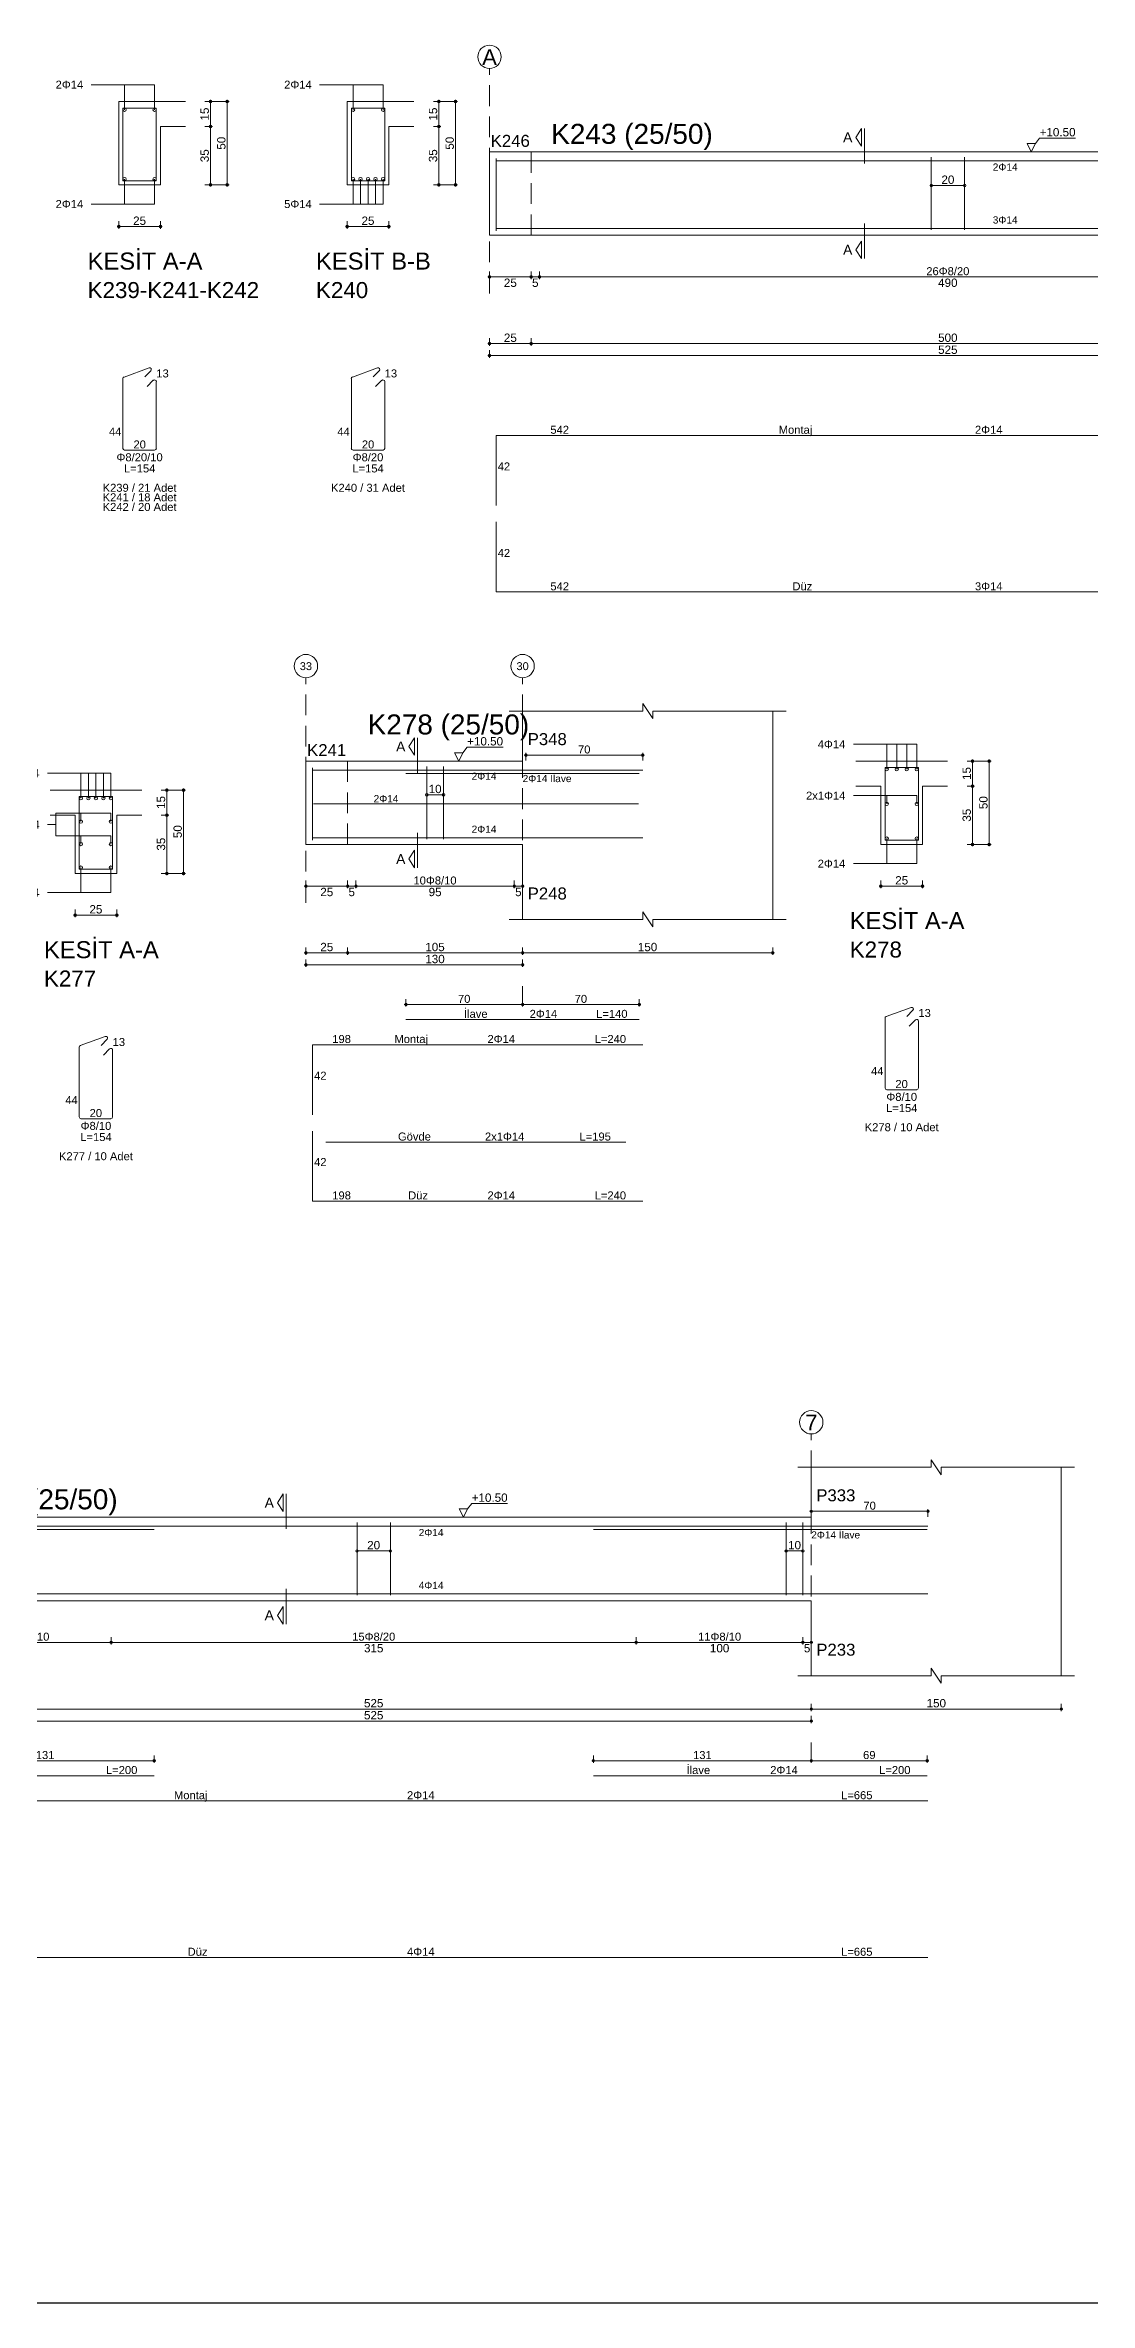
# Model space of a CAD drawing. Header units: millimetres. Extents: x 2232 to 85269, y -3593 to 5869.
# Drawn here: x 48247 to 49187, y -3593 to -1562 of the extents above; entities that cross this region are included whole.
import ezdxf

# ---------------------------------------------------------------- set-up
doc = ezdxf.new("R2010")
doc.units = ezdxf.units.MM
doc.linetypes.add('DASHDOT2', pattern=[12.7, 6.35, -3.175, 0, -3.175])
doc.linetypes.add('DASHED4', pattern=[18.75, 12.5, -6.25])
doc.layers.add('aks', color=251, linetype='DASHDOT2', lineweight=35)
for name, color, linetype in [('Donatı Topl. Uzun. Yazısı', 7, 'Continuous'), ('Donatı Uz. Yazısı', 7, 'Continuous'), ('Donatı Yazısı', 7, 'Continuous'), ('Donatı Çizgisi', 7, 'Continuous'), ('Kiriş', 7, 'Continuous'), ('Standart', 7, 'Continuous'), ('Ölçülendirme', 7, 'Continuous')]:
    doc.layers.add(name, color=color, linetype=linetype)
doc.styles.add('arial_1_18', font='arial.ttf', dxfattribs={"height": 0.2})

# ---------------------------------------------------------------- blocks, each defined once
blk = doc.blocks.new('IDE792Entity7479')
at = {"layer": 'Donatı Çizgisi', "color": 5, "linetype": 'Continuous', "lineweight": 5}
for points in [[(19254.7, 2084.5), (19254.7, 2128.1)], [(19254.7, 2128.1), (19274.7, 2128.1)], [(19274.7, 2084.5), (19274.7, 2128.1)], [(19391.7, 2084.5), (19391.7, 2128.1)], [(19391.7, 2128.1), (19411.7, 2128.1)], [(19411.7, 2084.5), (19411.7, 2128.1)], [(19254.7, 2084.5), (19274.7, 2084.5)], [(19391.7, 2084.5), (19411.7, 2084.5)], [(19254.7, 1923.9), (19254.7, 1965.8)], [(19255.4, 1966.7), (19270.4, 1972.2)], [(19267.8, 1966.9), (19271.4, 1970.5)], [(19269.2, 1961), (19272.9, 1964.8)], [(19274.7, 1923.9), (19274.7, 1964)], [(19391.7, 1923.9), (19391.7, 1965.8)], [(19392.4, 1966.7), (19407.4, 1972.2)], [(19404.8, 1966.9), (19408.4, 1970.5)], [(19406.2, 1961), (19409.9, 1964.8)], [(19411.7, 1923.9), (19411.7, 1964)], [(19255.7, 1922.9), (19273.7, 1922.9)], [(19392.7, 1922.9), (19410.7, 1922.9)]]:
    blk.add_lwpolyline(points, dxfattribs=at)
for centre in [(19255.7, 2127.1), (19273.7, 2127.1), (19392.7, 2127.1), (19410.7, 2127.1), (19255.7, 2085.5), (19273.7, 2085.5), (19392.7, 2085.5), (19397.2, 2085.5), (19401.7, 2085.5), (19406.2, 2085.5), (19410.7, 2085.5)]:
    blk.add_circle(centre, 1, dxfattribs=at)
for centre, start, end in [((19255.7, 1965.8), 110, 180), ((19270.7, 1971.2), 315, 110), ((19273.7, 1964), 0, 135), ((19392.7, 1965.8), 110, 180), ((19407.7, 1971.2), 315, 110), ((19410.7, 1964), 0, 135), ((19255.7, 1923.9), 180, 270), ((19273.7, 1923.9), 270, 0), ((19392.7, 1923.9), 180, 270), ((19410.7, 1923.9), 270, 0)]:
    blk.add_arc(centre, 1.02, start, end, dxfattribs=at)
at = {"layer": 'Kiriş', "color": 1, "linetype": 'Continuous', "lineweight": 5}
for points in [[(19252.2, 2082), (19252.2, 2132)], [(19252.2, 2132), (19292.2, 2132)], [(19389.2, 2132), (19429.2, 2132)], [(19389.2, 2082), (19389.2, 2132)], [(19277.2, 2117), (19292.2, 2117)], [(19277.2, 2082), (19277.2, 2117)], [(19414.2, 2117), (19429.2, 2117)], [(19414.2, 2082), (19414.2, 2117)], [(19252.2, 2082), (19277.2, 2082)], [(19389.2, 2082), (19414.2, 2082)]]:
    blk.add_lwpolyline(points, dxfattribs=at)
at = {"layer": 'Ölçülendirme', "color": 1, "linetype": 'Continuous', "lineweight": 5}
for points in [[(19235.7, 2142.1), (19273.7, 2142.1)], [(19255.7, 2127.1), (19255.7, 2142.1)], [(19273.7, 2127.1), (19273.7, 2142.1)], [(19372.7, 2142.1), (19410.7, 2142.1)], [(19392.7, 2127.1), (19392.7, 2142.1)], [(19410.7, 2127.1), (19410.7, 2142.1)], [(19303.9, 2132), (19318.4, 2132)], [(19307.2, 2081), (19307.2, 2133)], [(19317.2, 2081), (19317.2, 2133)], [(19440.9, 2132), (19455.4, 2132)], [(19444.2, 2081), (19444.2, 2133)], [(19454.2, 2081), (19454.2, 2133)], [(19303.9, 2117), (19308.4, 2117)], [(19440.9, 2117), (19445.4, 2117)], [(19255.7, 2070.5), (19255.7, 2085.5)], [(19273.7, 2070.5), (19273.7, 2085.5)], [(19303.9, 2082), (19318.4, 2082)], [(19392.7, 2070.5), (19392.7, 2085.5)], [(19397.2, 2070.5), (19397.2, 2085.5)], [(19401.7, 2070.5), (19401.7, 2085.5)], [(19406.2, 2070.5), (19406.2, 2085.5)], [(19410.7, 2070.5), (19410.7, 2085.5)], [(19440.9, 2082), (19455.4, 2082)], [(19235.7, 2070.5), (19273.7, 2070.5)], [(19252.2, 2055.7), (19252.2, 2060.2)], [(19277.2, 2055.7), (19277.2, 2060.2)], [(19372.7, 2070.5), (19410.7, 2070.5)], [(19389.2, 2055.7), (19389.2, 2060.2)], [(19414.2, 2055.7), (19414.2, 2060.2)], [(19251.2, 2057), (19278.2, 2057)], [(19388.2, 2057), (19415.2, 2057)]]:
    blk.add_lwpolyline(points, dxfattribs=at)
for centre in [(19307.2, 2132), (19317.2, 2132), (19444.2, 2132), (19454.2, 2132), (19307.2, 2117), (19444.2, 2117), (19307.2, 2082), (19317.2, 2082), (19444.2, 2082), (19454.2, 2082), (19252.2, 2057), (19277.2, 2057), (19389.2, 2057), (19414.2, 2057)]:
    blk.add_circle(centre, 0.75, dxfattribs=at)
at = {"layer": 'Donatı Topl. Uzun. Yazısı', "color": 1, "linetype": 'Continuous', "lineweight": 5, "style": 'arial_1_18'}
for p in [(19255.3, 1909.5), (19392.3, 1909.5)]:
    blk.add_text('L=154', height=4.8, dxfattribs=at).set_placement(p)
at = {"layer": 'Donatı Uz. Yazısı', "color": 1, "linetype": 'Continuous', "lineweight": 5, "style": 'arial_1_18'}
for s, p in [('13', (19274.7, 1966.5)), ('13', (19411.7, 1966.5)), ('44', (19246.3, 1931.6)), ('20', (19261, 1923.9)), ('44', (19383.3, 1931.6)), ('20', (19398, 1923.9))]:
    blk.add_text(s, height=4.8, dxfattribs=at).set_placement(p)
at = {"layer": 'Donatı Yazısı', "color": 5, "linetype": 'Continuous', "lineweight": 5, "style": 'arial_1_18'}
for s, p in [('2Φ14', (19214.3, 2139.7)), ('2Φ14', (19351.4, 2139.7)), ('2Φ14', (19214.3, 2068.1)), ('5Φ14', (19351.4, 2068.1)), ('Φ8/20/10', (19250.8, 1916.2)), ('Φ8/20', (19392.5, 1916.2)), ('K239 / 21 Adet', (19242.5, 1897.9)), ('K241 / 18 Adet', (19242.5, 1892.2)), ('K240 / 31 Adet', (19379.5, 1897.9)), ('K242 / 20 Adet', (19242.5, 1886.4))]:
    blk.add_text(s, height=4.8, dxfattribs=at).set_placement(p)
at = {"layer": 'Kiriş', "color": 1, "linetype": 'Continuous', "lineweight": 5, "style": 'arial_1_18'}
for s, height, p in [('KESİT A-A', 10.2, (19233.5, 2031.2)), ('KESİT B-B', 10.2, (19370.5, 2031.2)), ('K239-K241-K242', 9.6, (19233.5, 2014.1)), ('K240', 9.6, (19370.5, 2014.1))]:
    blk.add_text(s, height=height, dxfattribs=at).set_placement(p)
at = {"layer": 'Ölçülendirme', "color": 1, "linetype": 'Continuous', "lineweight": 5, "style": 'arial_1_18'}
for s, p in [('15', (19306.2, 2120.6)), ('15', (19443.2, 2120.6)), ('35', (19306.2, 2095.6)), ('50', (19316.2, 2103.1)), ('35', (19443.2, 2095.6)), ('50', (19453.2, 2103.1))]:
    blk.add_text(s, height=5, rotation=90, dxfattribs=at).set_placement(p)
for p in [(19260.8, 2058), (19397.8, 2058)]:
    blk.add_text('25', height=5, dxfattribs=at).set_placement(p)
blk = doc.blocks.new('IDE792Entity7480')
at = {"layer": 'aks', "color": 30, "linetype": 'DASHED4', "lineweight": 5}
blk.add_lwpolyline([(19474.6, 2016.8), (19474.6, 2151.8)], dxfattribs=at)
at = {"layer": 'aks', "color": 1, "linetype": 'Continuous', "lineweight": 5}
blk.add_circle((19474.6, 2158.8), 7, dxfattribs=at)
at = {"layer": 'Donatı Çizgisi', "color": 5, "linetype": 'Continuous', "lineweight": 5}
for points in [[(19478.6, 2054.4), (19478.6, 2097.8)], [(19478.6, 2096.4), (20020.6, 2096.4)], [(19739.6, 2055), (19739.6, 2098.6)], [(19759.6, 2055), (19759.6, 2098.6)], [(19478.6, 2055.8), (20020.6, 2055.8)], [(19478.6, 1889.7), (19478.6, 1931.7)], [(19478.6, 1931.7), (20020.6, 1931.7)], [(19478.6, 1837.8), (19478.6, 1879.8)], [(19478.6, 1837.8), (20020.6, 1837.8)]]:
    blk.add_lwpolyline(points, dxfattribs=at)
at = {"layer": 'Kiriş', "color": 1, "linetype": 'DASHED4', "lineweight": 5}
for points in [[(19474.6, 2051.8), (19474.6, 2101.8)], [(19499.6, 2051.8), (19499.6, 2101.8)]]:
    blk.add_lwpolyline(points, dxfattribs=at)
at = {"layer": 'Kiriş', "color": 1, "linetype": 'Continuous', "lineweight": 5}
for points in [[(19474.6, 2101.8), (20024.6, 2101.8)], [(19474.6, 2051.8), (19474.6, 2101.8)], [(19474.6, 2051.8), (20024.6, 2051.8)]]:
    blk.add_lwpolyline(points, dxfattribs=at)
at = {"layer": 'Ölçülendirme', "color": 1, "linetype": 'Continuous', "lineweight": 5}
for points in [[(19694.3, 2110.5), (19697.8, 2115.8)], [(19697.8, 2105.3), (19697.8, 2115.8)], [(19699.6, 2094.8), (19699.6, 2115.8)], [(19697.8, 2105.3), (19694.3, 2110.5)], [(19799.6, 2101.8), (19797.1, 2106.8)], [(19797.1, 2106.8), (19802.1, 2106.8)], [(19802.1, 2106.8), (19799.6, 2101.8)], [(19799.6, 2101.8), (19799.6, 2101.8)], [(19802.1, 2106.8), (19804.6, 2110.1)], [(19804.6, 2110.1), (19826.1, 2110.1)], [(19739.6, 2081.6), (19759.6, 2081.6)], [(19699.6, 2037.8), (19699.6, 2058.8)], [(19694.3, 2043), (19697.8, 2048.3)], [(19697.8, 2037.8), (19697.8, 2048.3)], [(19697.8, 2037.8), (19694.3, 2043)], [(19473.6, 2026.8), (20025.6, 2026.8)], [(19474.6, 2025.5), (19474.6, 2030)], [(19499.6, 2025.5), (19499.6, 2030)], [(19504.6, 2025.5), (19504.6, 2030)], [(19473.6, 1986.8), (20025.6, 1986.8)], [(19473.6, 1979.6), (20000.6, 1979.6)], [(19474.6, 1985.5), (19474.6, 1990)], [(19474.6, 1978.3), (19474.6, 1982.8)], [(19499.6, 1985.5), (19499.6, 1990)]]:
    blk.add_lwpolyline(points, dxfattribs=at)
for centre in [(19739.6, 2081.6), (19759.6, 2081.6), (19474.6, 2026.8), (19499.6, 2026.8), (19499.6, 2026.8), (19504.6, 2026.8), (19504.6, 2026.8), (19474.6, 1986.8), (19474.6, 1979.6), (19499.6, 1986.8), (19499.6, 1986.8)]:
    blk.add_circle(centre, 0.75, dxfattribs=at)
at = {"layer": 'aks', "color": 1, "linetype": 'Continuous', "lineweight": 5, "style": 'arial_1_18'}
blk.add_text('A', height=9.45, dxfattribs=at).set_placement((19470.2, 2153.9))
at = {"layer": 'Donatı Uz. Yazısı', "color": 1, "linetype": 'Continuous', "lineweight": 5, "style": 'arial_1_18'}
for s, p in [('542', (19511.1, 1932.7)), ('42', (19479.5, 1910.7)), ('42', (19479.5, 1858.8)), ('542', (19511.1, 1838.8))]:
    blk.add_text(s, height=4.8, dxfattribs=at).set_placement(p)
at = {"layer": 'Donatı Yazısı', "color": 5, "linetype": 'Continuous', "lineweight": 5, "style": 'arial_1_18'}
for s, p in [('2Φ14', (19776.5, 2090.5)), ('3Φ14', (19776.5, 2058.8))]:
    blk.add_text(s, height=4.32, rotation=360, dxfattribs=at).set_placement(p)
at = {"layer": 'Donatı Yazısı', "color": 1, "linetype": 'Continuous', "lineweight": 5, "style": 'arial_1_18'}
for s, p in [('Montaj', (19648.1, 1932.7)), ('Düz', (19656.3, 1838.8))]:
    blk.add_text(s, height=4.8, dxfattribs=at).set_placement(p)
at = {"layer": 'Donatı Yazısı', "color": 5, "linetype": 'Continuous', "lineweight": 5, "style": 'arial_1_18'}
for s, p in [('2Φ14', (19765.8, 1932.7)), ('3Φ14', (19765.8, 1838.8))]:
    blk.add_text(s, height=4.8, dxfattribs=at).set_placement(p)
at = {"layer": 'Kiriş', "color": 1, "linetype": 'Continuous', "lineweight": 5, "style": 'arial_1_18'}
for s, height, p in [('K243 (25/50)', 12, (19511.6, 2106.6)), ('K246', 7.2, (19475.3, 2104.8))]:
    blk.add_text(s, height=height, dxfattribs=at).set_placement(p)
at = {"layer": 'Ölçülendirme', "color": 1, "linetype": 'Continuous', "lineweight": 5, "style": 'arial_1_18'}
for s, height, p in [('A', 5.95, (19686.7, 2107.6)), ('+10.50', 5, (19804.6, 2111.1)), ('A', 5.95, (19686.7, 2040.1)), ('25', 5, (19483.2, 2020.8)), ('5', 5, (19500.1, 2020.8)), ('490', 5, (19743.7, 2020.8)), ('25', 5, (19483.2, 1987.8)), ('500', 5, (19743.7, 1987.8)), ('525', 5, (19743.7, 1980.6))]:
    blk.add_text(s, height=height, dxfattribs=at).set_placement(p)
blk.add_text('20', height=5, rotation=360, dxfattribs=at).set_placement((19745.7, 2082.6))
at = {"layer": 'Ölçülendirme', "color": 5, "linetype": 'Continuous', "lineweight": 5, "style": 'arial_1_18'}
blk.add_text('26Φ8/20', height=4.8, dxfattribs=at).set_placement((19736.6, 2027.8))
blk = doc.blocks.new('IDE792Entity7489')
at = {"layer": 'aks', "color": 30, "linetype": 'DASHED4', "lineweight": 5}
for points in [[(27315.6, 2016.8), (27315.6, 2151.8)], [(27315.6, 1955.8), (27315.6, 1966.8)]]:
    blk.add_lwpolyline(points, dxfattribs=at)
at = {"layer": 'aks', "color": 1, "linetype": 'Continuous', "lineweight": 5}
blk.add_circle((27315.6, 2158.8), 7, dxfattribs=at)
at = {"layer": 'Donatı Çizgisi', "color": 5, "linetype": 'Continuous', "lineweight": 5}
for points in [[(26720.6, 2096.4), (27385.6, 2096.4)], [(26721.1, 2094.4), (26921.4, 2094.4)], [(27043.1, 2055), (27043.1, 2098.6)], [(27063.1, 2055), (27063.1, 2098.6)], [(27184.9, 2094.4), (27385.1, 2094.4)], [(27300.6, 2055), (27300.6, 2098.6)], [(27310.6, 2055), (27310.6, 2098.6)], [(26720.6, 2055.8), (27385.6, 2055.8)], [(26721.1, 1946.8), (26921.4, 1946.8)], [(27184.9, 1946.8), (27385.1, 1946.8)], [(26720.6, 1931.7), (27385.6, 1931.7)], [(26720.6, 1837.8), (27385.6, 1837.8)]]:
    blk.add_lwpolyline(points, dxfattribs=at)
at = {"layer": 'Kiriş', "color": 1, "linetype": 'Continuous', "lineweight": 5}
for points in [[(27307.6, 2131.8), (27387.6, 2131.8)], [(27315.6, 2101.8), (27315.6, 2131.8)], [(27387.6, 2131.8), (27387.6, 2136.3)], [(27393.6, 2127.3), (27387.6, 2136.3)], [(27393.6, 2131.8), (27473.6, 2131.8)], [(27393.6, 2127.3), (27393.6, 2131.8)], [(27465.6, 2006.8), (27465.6, 2131.8)], [(26790.6, 2101.8), (27315.6, 2101.8)], [(26790.6, 2051.8), (27315.6, 2051.8)], [(27315.6, 2006.8), (27315.6, 2051.8)], [(27307.6, 2006.8), (27387.6, 2006.8)], [(27393.6, 2002.3), (27387.6, 2011.3)], [(27387.6, 2006.8), (27387.6, 2011.3)], [(27393.6, 2006.8), (27473.6, 2006.8)], [(27393.6, 2002.3), (27393.6, 2006.8)]]:
    blk.add_lwpolyline(points, dxfattribs=at)
at = {"layer": 'Ölçülendirme', "color": 1, "linetype": 'Continuous', "lineweight": 5}
for points in [[(26995.4, 2110.5), (26998.9, 2115.8)], [(26998.9, 2105.3), (26998.9, 2115.8)], [(27000.6, 2094.8), (27000.6, 2115.8)], [(26998.9, 2105.3), (26995.4, 2110.5)], [(27106.9, 2101.8), (27104.4, 2106.8)], [(27104.4, 2106.8), (27109.4, 2106.8)], [(27109.4, 2106.8), (27106.9, 2101.8)], [(27106.9, 2101.8), (27106.9, 2101.8)], [(27109.4, 2106.8), (27111.9, 2110.1)], [(27111.9, 2110.1), (27133.4, 2110.1)], [(27314.6, 2105.4), (27386.6, 2105.4)], [(27315.6, 2102.1), (27315.6, 2106.6)], [(27385.6, 2102.1), (27385.6, 2106.6)], [(27043.1, 2081.6), (27063.1, 2081.6)], [(27300.6, 2081.6), (27310.6, 2081.6)], [(27000.6, 2037.8), (27000.6, 2058.8)], [(26995.4, 2043), (26998.9, 2048.3)], [(26998.9, 2037.8), (26998.9, 2048.3)], [(26998.9, 2037.8), (26995.4, 2043)], [(26789.6, 2026.8), (27316.6, 2026.8)], [(26895.6, 2025.5), (26895.6, 2030)], [(27210.6, 2025.5), (27210.6, 2030)], [(27310.6, 2025.5), (27310.6, 2030)], [(27315.6, 2025.5), (27315.6, 2030)], [(26639.6, 1986.8), (27466.6, 1986.8)], [(26789.6, 1979.6), (27316.6, 1979.6)], [(27315.6, 1985.5), (27315.6, 1990)], [(27315.6, 1978.3), (27315.6, 1982.8)], [(27465.6, 1985.5), (27465.6, 1990)], [(26789.6, 1955.8), (26922.4, 1955.8)], [(26921.4, 1954.5), (26921.4, 1959)], [(27183.9, 1955.8), (27316.6, 1955.8)], [(27184.9, 1954.5), (27184.9, 1959)], [(27314.6, 1955.8), (27386.1, 1955.8)], [(27315.6, 1954.5), (27315.6, 1959)], [(27315.6, 1954.5), (27315.6, 1959)], [(27385.1, 1954.5), (27385.1, 1959)]]:
    blk.add_lwpolyline(points, dxfattribs=at)
for centre in [(27315.6, 2105.4), (27385.6, 2105.4), (27043.1, 2081.6), (27063.1, 2081.6), (27300.6, 2081.6), (27310.6, 2081.6), (26895.6, 2026.8), (26895.6, 2026.8), (27210.6, 2026.8), (27210.6, 2026.8), (27310.6, 2026.8), (27310.6, 2026.8), (27315.6, 2026.8), (27315.6, 1986.8), (27315.6, 1986.8), (27315.6, 1979.6), (27465.6, 1986.8), (26921.4, 1955.8), (27184.9, 1955.8), (27315.6, 1955.8), (27315.6, 1955.8), (27385.1, 1955.8)]:
    blk.add_circle(centre, 0.75, dxfattribs=at)
at = {"layer": 'aks', "color": 1, "linetype": 'Continuous', "lineweight": 5, "style": 'arial_1_18'}
blk.add_text('7', height=9.45, dxfattribs=at).set_placement((27312, 2153.9))
at = {"layer": 'Donatı Topl. Uzun. Yazısı', "color": 1, "linetype": 'Continuous', "lineweight": 5, "style": 'arial_1_18'}
for s, p in [('L=200', (26892.5, 1947.8)), ('L=200', (27356.3, 1947.8)), ('L=665', (27333.5, 1932.7)), ('L=665', (27333.5, 1838.8))]:
    blk.add_text(s, height=4.8, dxfattribs=at).set_placement(p)
at = {"layer": 'Donatı Yazısı', "color": 5, "linetype": 'Continuous', "lineweight": 5, "style": 'arial_1_18'}
for s, p in [('2Φ14', (27080.1, 2090.5)), ('4Φ14', (27080.1, 2058.8))]:
    blk.add_text(s, height=4.32, rotation=360, dxfattribs=at).set_placement(p)
for s, height, p in [('2Φ14 İlave', 4.32, (27315.6, 2089.1)), ('2Φ14', 4.8, (27291, 1947.8)), ('2Φ14', 4.8, (27073.1, 1932.7)), ('4Φ14', 4.8, (27073.1, 1838.8))]:
    blk.add_text(s, height=height, dxfattribs=at).set_placement(p)
at = {"layer": 'Donatı Yazısı', "color": 1, "linetype": 'Continuous', "lineweight": 5, "style": 'arial_1_18'}
for s, p in [('İlave', (27240.8, 1947.8)), ('Montaj', (26933.3, 1932.7)), ('Düz', (26941.5, 1838.8))]:
    blk.add_text(s, height=4.8, dxfattribs=at).set_placement(p)
at = {"layer": 'Kiriş', "color": 1, "linetype": 'Continuous', "lineweight": 5, "style": 'arial_1_18'}
for s, height, p in [('K255 (25/50)', 12, (26802.6, 2106.6)), ('P333', 7.2, (27318.6, 2111.4)), ('P233', 7.2, (27318.6, 2018.8))]:
    blk.add_text(s, height=height, dxfattribs=at).set_placement(p)
at = {"layer": 'Ölçülendirme', "color": 1, "linetype": 'Continuous', "lineweight": 5, "style": 'arial_1_18'}
for s, height, p in [('A', 5.95, (26987.7, 2107.6)), ('+10.50', 5, (27111.9, 2111.1)), ('70', 4.8, (27346.9, 2106.4)), ('A', 5.95, (26987.7, 2040.1)), ('315', 5, (27047.3, 2020.8)), ('100', 5, (27254.8, 2020.8)), ('5', 5, (27311.2, 2020.8)), ('525', 5, (27047.3, 1987.8)), ('150', 5, (27384.8, 1987.8)), ('525', 5, (27047.3, 1980.6))]:
    blk.add_text(s, height=height, dxfattribs=at).set_placement(p)
for s, p in [('20', (27049.2, 2082.6)), ('10', (27301.7, 2082.6))]:
    blk.add_text(s, height=5, rotation=360, dxfattribs=at).set_placement(p)
at = {"layer": 'Ölçülendirme', "color": 5, "linetype": 'Continuous', "lineweight": 5, "style": 'arial_1_18'}
for s, p in [('11Φ8/10', (26832.7, 2027.8)), ('15Φ8/20', (27040.2, 2027.8)), ('11Φ8/10', (27247.7, 2027.8)), ('131', (26850.4, 1956.8)), ('131', (27244.7, 1956.8)), ('69', (27346.7, 1956.8))]:
    blk.add_text(s, height=4.8, dxfattribs=at).set_placement(p)
blk = doc.blocks.new('IDE792Entity7510')
at = {"layer": 'aks', "color": 30, "linetype": 'DASHED4', "lineweight": 5}
for points in [[(19426.5, 1648.6), (19426.5, 1783.6)], [(19556.5, 1648.6), (19556.5, 1783.6)], [(19426.5, 1587.6), (19426.5, 1598.6)]]:
    blk.add_lwpolyline(points, dxfattribs=at)
at = {"layer": 'aks', "color": 1, "linetype": 'Continuous', "lineweight": 5}
for centre in [(19426.5, 1790.6), (19556.5, 1790.6)]:
    blk.add_circle(centre, 7, dxfattribs=at)
at = {"layer": 'Donatı Çizgisi', "color": 5, "linetype": 'Continuous', "lineweight": 5}
for points in [[(19354.5, 1728.2), (19552.5, 1728.2)], [(19356.5, 1726.2), (19496.5, 1726.2)], [(19474, 1686.8), (19474, 1730.4)], [(19484, 1686.8), (19484, 1730.4)], [(19552.5, 1686.2), (19552.5, 1729.6)], [(19623.9, 1686.1), (19623.9, 1729.7)], [(19623.9, 1729.7), (19643.9, 1729.7)], [(19643.9, 1686.1), (19643.9, 1729.7)], [(19357, 1714.7), (19552, 1714.7)], [(19357, 1701.2), (19552, 1701.2)], [(19354.5, 1687.6), (19552.5, 1687.6)], [(19623.9, 1686.1), (19643.9, 1686.1)], [(19624.5, 1580.4), (19639.5, 1585.9)], [(19356.5, 1578.6), (19496.5, 1578.6)], [(19623.9, 1537.6), (19623.9, 1579.4)], [(19637, 1580.5), (19640.6, 1584.2)], [(19638.4, 1574.6), (19642.1, 1578.4)], [(19643.9, 1537.6), (19643.9, 1577.7)], [(19354.5, 1563.5), (19552.5, 1563.5)], [(19552.5, 1521.5), (19552.5, 1563.5)], [(19624.9, 1536.5), (19642.9, 1536.5)], [(19552.5, 1469.7), (19552.5, 1511.7)], [(19364.5, 1498.2), (19544.5, 1498.2)], [(19354.5, 1469.7), (19552.5, 1469.7)]]:
    blk.add_lwpolyline(points, dxfattribs=at)
for centre in [(19624.9, 1728.7), (19629.4, 1728.7), (19633.9, 1728.7), (19638.4, 1728.7), (19642.9, 1728.7), (19624.9, 1714.7), (19642.9, 1714.7), (19624.9, 1701.2), (19642.9, 1701.2), (19624.9, 1687.1), (19642.9, 1687.1)]:
    blk.add_circle(centre, 1, dxfattribs=at)
for centre, start, end in [((19639.9, 1584.9), 315, 110), ((19624.9, 1579.4), 110, 180), ((19642.9, 1577.7), 0, 135), ((19624.9, 1537.6), 180, 270), ((19642.9, 1537.6), 270, 0)]:
    blk.add_arc(centre, 1.02, start, end, dxfattribs=at)
at = {"layer": 'Kiriş', "color": 1, "linetype": 'Continuous', "lineweight": 5}
for points in [[(19268.5, 1763.6), (19348.5, 1763.6)], [(19276.5, 1638.6), (19276.5, 1763.6)], [(19348.5, 1763.6), (19348.5, 1768.1)], [(19354.5, 1759.1), (19348.5, 1768.1)], [(19354.5, 1759.1), (19354.5, 1763.6)], [(19354.5, 1763.6), (19434.5, 1763.6)], [(19426.5, 1733.6), (19426.5, 1763.6)], [(19426.5, 1733.6), (19556.5, 1733.6)], [(19556.5, 1683.6), (19556.5, 1733.6)], [(19606.4, 1733.6), (19661.4, 1733.6)], [(19606.4, 1718.6), (19621.4, 1718.6)], [(19621.4, 1683.6), (19621.4, 1718.6)], [(19646.4, 1718.6), (19661.4, 1718.6)], [(19646.4, 1683.6), (19646.4, 1718.6)], [(19426.5, 1683.6), (19556.5, 1683.6)], [(19426.5, 1638.6), (19426.5, 1683.6)], [(19621.4, 1683.6), (19646.4, 1683.6)], [(19354.5, 1634.1), (19348.5, 1643.1)], [(19348.5, 1638.6), (19348.5, 1643.1)], [(19268.5, 1638.6), (19348.5, 1638.6)], [(19354.5, 1638.6), (19434.5, 1638.6)], [(19354.5, 1634.1), (19354.5, 1638.6)]]:
    blk.add_lwpolyline(points, dxfattribs=at)
at = {"layer": 'Kiriş', "color": 1, "linetype": 'DASHED4', "lineweight": 5}
for points in [[(19531.5, 1683.6), (19531.5, 1733.6)], [(19556.5, 1683.6), (19556.5, 1733.6)]]:
    blk.add_lwpolyline(points, dxfattribs=at)
at = {"layer": 'Ölçülendirme', "color": 1, "linetype": 'Continuous', "lineweight": 5}
for points in [[(19463.2, 1742.4), (19466.7, 1747.6)], [(19466.7, 1737.1), (19466.7, 1747.6)], [(19468.5, 1726.6), (19468.5, 1747.6)], [(19353.5, 1737.2), (19425.5, 1737.2)], [(19354.5, 1734), (19354.5, 1738.5)], [(19424.5, 1734), (19424.5, 1738.5)], [(19466.7, 1737.1), (19463.2, 1742.4)], [(19487, 1733.6), (19484.5, 1738.6)], [(19484.5, 1738.6), (19489.5, 1738.6)], [(19489.5, 1738.6), (19487, 1733.6)], [(19487, 1733.6), (19487, 1733.6)], [(19489.5, 1738.6), (19492, 1742)], [(19492, 1742), (19513.5, 1742)], [(19604.9, 1743.7), (19642.9, 1743.7)], [(19624.9, 1728.7), (19624.9, 1743.7)], [(19629.4, 1728.7), (19629.4, 1743.7)], [(19633.9, 1728.7), (19633.9, 1743.7)], [(19638.4, 1728.7), (19638.4, 1743.7)], [(19642.9, 1728.7), (19642.9, 1743.7)], [(19673.1, 1733.6), (19687.6, 1733.6)], [(19676.4, 1682.6), (19676.4, 1734.6)], [(19686.4, 1682.6), (19686.4, 1734.6)], [(19474, 1713.4), (19484, 1713.4)], [(19604.9, 1712.9), (19609.9, 1712.9)], [(19609.9, 1719.7), (19642.9, 1719.7)], [(19609.9, 1706.2), (19609.9, 1719.7)], [(19624.9, 1714.7), (19624.9, 1719.7)], [(19642.9, 1714.7), (19642.9, 1719.7)], [(19673.1, 1718.6), (19677.6, 1718.6)], [(19609.9, 1706.2), (19642.9, 1706.2)], [(19624.9, 1701.2), (19624.9, 1706.2)], [(19642.9, 1701.2), (19642.9, 1706.2)], [(19463.2, 1674.9), (19466.7, 1680.1)], [(19466.7, 1669.6), (19466.7, 1680.1)], [(19468.5, 1669.6), (19468.5, 1690.6)], [(19624.9, 1672.1), (19624.9, 1687.1)], [(19642.9, 1672.1), (19642.9, 1687.1)], [(19673.1, 1683.6), (19687.6, 1683.6)], [(19466.7, 1669.6), (19463.2, 1674.9)], [(19604.9, 1672.1), (19642.9, 1672.1)], [(19425.5, 1658.6), (19557.5, 1658.6)], [(19426.5, 1657.4), (19426.5, 1661.9)], [(19431.5, 1657.4), (19431.5, 1661.9)], [(19526.5, 1657.4), (19526.5, 1661.9)], [(19531.5, 1657.4), (19531.5, 1661.9)], [(19556.5, 1657.4), (19556.5, 1661.9)], [(19620.4, 1658.6), (19647.4, 1658.6)], [(19621.4, 1657.4), (19621.4, 1661.9)], [(19646.4, 1657.4), (19646.4, 1661.9)], [(19275.5, 1618.6), (19557.5, 1618.6)], [(19276.5, 1617.4), (19276.5, 1621.9)], [(19426.5, 1617.4), (19426.5, 1621.9)], [(19426.5, 1610.2), (19426.5, 1614.7)], [(19531.5, 1617.4), (19531.5, 1621.9)], [(19556.5, 1617.4), (19556.5, 1621.9)], [(19556.5, 1610.2), (19556.5, 1614.7)], [(19425.5, 1611.4), (19557.5, 1611.4)], [(19355.5, 1587.6), (19427.5, 1587.6)], [(19356.5, 1586.4), (19356.5, 1590.9)], [(19425.5, 1587.6), (19497.5, 1587.6)], [(19426.5, 1586.4), (19426.5, 1590.9)], [(19426.5, 1586.4), (19426.5, 1590.9)], [(19496.5, 1586.4), (19496.5, 1590.9)]]:
    blk.add_lwpolyline(points, dxfattribs=at)
for centre in [(19354.5, 1737.2), (19424.5, 1737.2), (19676.4, 1733.6), (19686.4, 1733.6), (19474, 1713.4), (19484, 1713.4), (19676.4, 1718.6), (19676.4, 1683.6), (19686.4, 1683.6), (19426.5, 1658.6), (19431.5, 1658.6), (19431.5, 1658.6), (19526.5, 1658.6), (19526.5, 1658.6), (19531.5, 1658.6), (19531.5, 1658.6), (19556.5, 1658.6), (19621.4, 1658.6), (19646.4, 1658.6), (19276.5, 1618.6), (19426.5, 1618.6), (19426.5, 1618.6), (19426.5, 1611.4), (19531.5, 1618.6), (19531.5, 1618.6), (19556.5, 1618.6), (19556.5, 1611.4), (19356.5, 1587.6), (19426.5, 1587.6), (19426.5, 1587.6), (19496.5, 1587.6)]:
    blk.add_circle(centre, 0.75, dxfattribs=at)
at = {"layer": 'aks', "color": 1, "linetype": 'Continuous', "lineweight": 5, "style": 'arial_1_18'}
for s, p in [('6', (19422.8, 1785.8)), ('3', (19552.8, 1785.8))]:
    blk.add_text(s, height=9.45, dxfattribs=at).set_placement(p)
at = {"layer": 'Donatı Topl. Uzun. Yazısı', "color": 1, "linetype": 'Continuous', "lineweight": 5, "style": 'arial_1_18'}
for s, p in [('L=140', (19470.6, 1579.6)), ('L=240', (19523.7, 1564.5)), ('L=154', (19624.5, 1523.1)), ('L=195', (19516.6, 1499.2)), ('L=240', (19523.7, 1470.7))]:
    blk.add_text(s, height=4.8, dxfattribs=at).set_placement(p)
at = {"layer": 'Donatı Uz. Yazısı', "color": 1, "linetype": 'Continuous', "lineweight": 5, "style": 'arial_1_18'}
for s, p in [('13', (19643.9, 1580.1)), ('198', (19366.3, 1564.5)), ('42', (19553.4, 1542.5)), ('44', (19615.5, 1545.3)), ('20', (19630.1, 1537.5)), ('42', (19553.4, 1490.7)), ('198', (19366.3, 1470.7))]:
    blk.add_text(s, height=4.8, dxfattribs=at).set_placement(p)
at = {"layer": 'Donatı Yazısı', "color": 5, "linetype": 'Continuous', "lineweight": 5, "style": 'arial_1_18'}
for s, height, p in [('5Φ14', 4.8, (19583.5, 1741.3)), ('3Φ14 İlave', 4.32, (19397.1, 1721)), ('2x2Φ14', 4.8, (19576.5, 1710.5)), ('2Φ14', 4.8, (19583.5, 1669.7)), ('3Φ14', 4.8, (19430.7, 1579.6)), ('2Φ14', 4.8, (19459.4, 1564.5)), ('Φ8/10', 4.8, (19624.7, 1529.8)), ('2x2Φ14', 4.8, (19459.9, 1499.2)), ('K277 / 10 Adet', 4.8, (19611.7, 1511.6)), ('2Φ14', 4.8, (19459.4, 1470.7))]:
    blk.add_text(s, height=height, dxfattribs=at).set_placement(p)
for p in [(19442.1, 1715.7), (19500.9, 1722.4), (19442.1, 1702.1), (19500.9, 1690.6)]:
    blk.add_text('2Φ14', height=4.32, rotation=360, dxfattribs=at).set_placement(p)
at = {"layer": 'Donatı Yazısı', "color": 1, "linetype": 'Continuous', "lineweight": 5, "style": 'arial_1_18'}
for s, p in [('İlave', (19391.3, 1579.6)), ('Montaj', (19403.6, 1564.5)), ('Gövde', (19407.7, 1499.2)), ('Düz', (19411.8, 1470.7))]:
    blk.add_text(s, height=4.8, dxfattribs=at).set_placement(p)
at = {"layer": 'Kiriş', "color": 1, "linetype": 'Continuous', "lineweight": 5, "style": 'arial_1_18'}
for s, height, p in [('K277 (25/50)', 12, (19438.5, 1749.6)), ('P347', 7.2, (19279.5, 1743.2)), ('K207', 7.2, (19532.2, 1736.6)), ('P247', 7.2, (19279.5, 1650.6)), ('KESİT A-A', 10.2, (19602.7, 1632.8)), ('K277', 9.6, (19602.7, 1615.8))]:
    blk.add_text(s, height=height, dxfattribs=at).set_placement(p)
at = {"layer": 'Ölçülendirme', "color": 1, "linetype": 'Continuous', "lineweight": 5, "style": 'arial_1_18'}
for s, height, p in [('+10.50', 5, (19492, 1743)), ('70', 4.8, (19385.7, 1738.2)), ('A', 5.95, (19455.6, 1739.4)), ('A', 5.95, (19455.6, 1671.9)), ('5', 5, (19427, 1652.6)), ('95', 5, (19475.1, 1652.6)), ('5', 5, (19527, 1652.6)), ('25', 5, (19540.1, 1652.6)), ('25', 5, (19630, 1659.6)), ('150', 5, (19345.6, 1619.6)), ('105', 5, (19473.1, 1619.6)), ('130', 5, (19473.1, 1612.4)), ('25', 5, (19540.1, 1619.6))]:
    blk.add_text(s, height=height, dxfattribs=at).set_placement(p)
for s, rotation, p in [('15', 90, (19675.4, 1722.3)), ('10', 360, (19475.1, 1714.4)), ('50', 90, (19685.4, 1704.8)), ('35', 90, (19675.4, 1697.3))]:
    blk.add_text(s, height=5, rotation=rotation, dxfattribs=at).set_placement(p)
at = {"layer": 'Ölçülendirme', "color": 5, "linetype": 'Continuous', "lineweight": 5, "style": 'arial_1_18'}
for s, p in [('10Φ8/10', (19466, 1659.6)), ('70', (19387.7, 1588.6)), ('70', (19457.7, 1588.6))]:
    blk.add_text(s, height=4.8, dxfattribs=at).set_placement(p)
blk = doc.blocks.new('IDE792Entity7511')
at = {"layer": 'aks', "color": 30, "linetype": 'DASHED4', "lineweight": 5}
for points in [[(19954.2, 1648.6), (19954.2, 1783.6)], [(20084.2, 1648.6), (20084.2, 1783.6)], [(20084.2, 1587.6), (20084.2, 1598.6)]]:
    blk.add_lwpolyline(points, dxfattribs=at)
at = {"layer": 'aks', "color": 1, "linetype": 'Continuous', "lineweight": 5}
for centre in [(19954.2, 1790.6), (20084.2, 1790.6)]:
    blk.add_circle(centre, 7, dxfattribs=at)
at = {"layer": 'Donatı Çizgisi', "color": 5, "linetype": 'Continuous', "lineweight": 5}
for points in [[(19958.2, 1686.2), (19958.2, 1729.6)], [(19958.2, 1728.2), (20156.2, 1728.2)], [(20014.2, 1726.2), (20154.2, 1726.2)], [(20026.7, 1686.8), (20026.7, 1730.4)], [(20036.7, 1686.8), (20036.7, 1730.4)], [(20301.6, 1686.1), (20301.6, 1729.7)], [(20301.6, 1729.7), (20321.6, 1729.7)], [(20321.6, 1686.1), (20321.6, 1729.7)], [(19958.7, 1707.9), (20153.7, 1707.9)], [(19958.2, 1687.6), (20156.2, 1687.6)], [(20301.6, 1686.1), (20321.6, 1686.1)], [(20302.2, 1580.4), (20317.3, 1585.9)], [(20014.2, 1578.6), (20154.2, 1578.6)], [(20301.6, 1537.6), (20301.6, 1579.4)], [(20314.7, 1580.5), (20318.3, 1584.2)], [(20316.1, 1574.6), (20319.8, 1578.4)], [(20321.6, 1537.6), (20321.6, 1577.7)], [(19958.2, 1521.5), (19958.2, 1563.5)], [(19958.2, 1563.5), (20156.2, 1563.5)], [(20302.6, 1536.5), (20320.6, 1536.5)], [(19958.2, 1469.7), (19958.2, 1511.7)], [(19966.2, 1505), (20146.2, 1505)], [(19958.2, 1469.7), (20156.2, 1469.7)]]:
    blk.add_lwpolyline(points, dxfattribs=at)
for centre in [(20302.6, 1728.7), (20308.6, 1728.7), (20314.6, 1728.7), (20320.6, 1728.7), (20302.6, 1707.9), (20320.6, 1707.9), (20302.6, 1687.1), (20320.6, 1687.1)]:
    blk.add_circle(centre, 1, dxfattribs=at)
for centre, start, end in [((20317.6, 1584.9), 315, 110), ((20302.6, 1579.4), 110, 180), ((20320.6, 1577.7), 0, 135), ((20302.6, 1537.6), 180, 270), ((20320.6, 1537.6), 270, 0)]:
    blk.add_arc(centre, 1.02, start, end, dxfattribs=at)
at = {"layer": 'Kiriş', "color": 1, "linetype": 'Continuous', "lineweight": 5}
for points in [[(20076.2, 1763.6), (20156.2, 1763.6)], [(20084.2, 1733.6), (20084.2, 1763.6)], [(20156.2, 1763.6), (20156.2, 1768.1)], [(20162.2, 1759.1), (20156.2, 1768.1)], [(20162.2, 1759.1), (20162.2, 1763.6)], [(20162.2, 1763.6), (20242.2, 1763.6)], [(20234.2, 1638.6), (20234.2, 1763.6)], [(19954.2, 1683.6), (19954.2, 1733.6)], [(19954.2, 1733.6), (20084.2, 1733.6)], [(20284.1, 1733.6), (20339.1, 1733.6)], [(20284.1, 1718.6), (20299.1, 1718.6)], [(20299.1, 1683.6), (20299.1, 1718.6)], [(20324.1, 1718.6), (20339.1, 1718.6)], [(20324.1, 1683.6), (20324.1, 1718.6)], [(19954.2, 1683.6), (20084.2, 1683.6)], [(20084.2, 1638.6), (20084.2, 1683.6)], [(20299.1, 1683.6), (20324.1, 1683.6)], [(20162.2, 1634.1), (20156.2, 1643.1)], [(20156.2, 1638.6), (20156.2, 1643.1)], [(20076.2, 1638.6), (20156.2, 1638.6)], [(20162.2, 1638.6), (20242.2, 1638.6)], [(20162.2, 1634.1), (20162.2, 1638.6)]]:
    blk.add_lwpolyline(points, dxfattribs=at)
at = {"layer": 'Kiriş', "color": 1, "linetype": 'DASHED4', "lineweight": 5}
for points in [[(19954.2, 1683.6), (19954.2, 1733.6)], [(19979.2, 1683.6), (19979.2, 1733.6)]]:
    blk.add_lwpolyline(points, dxfattribs=at)
at = {"layer": 'Ölçülendirme', "color": 1, "linetype": 'Continuous', "lineweight": 5}
for points in [[(20015.9, 1742.4), (20019.4, 1747.6)], [(20019.4, 1737.1), (20019.4, 1747.6)], [(20021.2, 1726.6), (20021.2, 1747.6)], [(20019.4, 1737.1), (20015.9, 1742.4)], [(20045.9, 1733.6), (20043.4, 1738.6)], [(20043.4, 1738.6), (20048.4, 1738.6)], [(20048.4, 1738.6), (20045.9, 1733.6)], [(20045.9, 1733.6), (20045.9, 1733.6)], [(20048.4, 1738.6), (20050.9, 1742)], [(20050.9, 1742), (20072.5, 1742)], [(20085.2, 1737.2), (20157.2, 1737.2)], [(20086.2, 1734), (20086.2, 1738.5)], [(20156.2, 1734), (20156.2, 1738.5)], [(20282.6, 1743.7), (20320.6, 1743.7)], [(20302.6, 1728.7), (20302.6, 1743.7)], [(20308.6, 1728.7), (20308.6, 1743.7)], [(20314.6, 1728.7), (20314.6, 1743.7)], [(20320.6, 1728.7), (20320.6, 1743.7)], [(20350.8, 1733.6), (20365.3, 1733.6)], [(20354.1, 1682.6), (20354.1, 1734.6)], [(20364.1, 1682.6), (20364.1, 1734.6)], [(20026.7, 1713.4), (20036.7, 1713.4)], [(20282.6, 1712.9), (20320.6, 1712.9)], [(20302.6, 1707.9), (20302.6, 1712.9)], [(20320.6, 1707.9), (20320.6, 1712.9)], [(20350.8, 1718.6), (20355.3, 1718.6)], [(20015.9, 1674.9), (20019.4, 1680.1)], [(20019.4, 1669.6), (20019.4, 1680.1)], [(20021.2, 1669.6), (20021.2, 1690.6)], [(20302.6, 1672.1), (20302.6, 1687.1)], [(20320.6, 1672.1), (20320.6, 1687.1)], [(20350.8, 1683.6), (20365.3, 1683.6)], [(20019.4, 1669.6), (20015.9, 1674.9)], [(20282.6, 1672.1), (20320.6, 1672.1)], [(19953.2, 1658.6), (20085.2, 1658.6)], [(19954.2, 1657.4), (19954.2, 1661.9)], [(19979.2, 1657.4), (19979.2, 1661.9)], [(19984.2, 1657.4), (19984.2, 1661.9)], [(20079.2, 1657.4), (20079.2, 1661.9)], [(20084.2, 1657.4), (20084.2, 1661.9)], [(20298.1, 1658.6), (20325.1, 1658.6)], [(20299.1, 1657.4), (20299.1, 1661.9)], [(20324.1, 1657.4), (20324.1, 1661.9)], [(19953.2, 1618.6), (20235.2, 1618.6)], [(19954.2, 1617.4), (19954.2, 1621.9)], [(19954.2, 1610.2), (19954.2, 1614.7)], [(19979.2, 1617.4), (19979.2, 1621.9)], [(20084.2, 1617.4), (20084.2, 1621.9)], [(20084.2, 1610.2), (20084.2, 1614.7)], [(20234.2, 1617.4), (20234.2, 1621.9)], [(19953.2, 1611.4), (20085.2, 1611.4)], [(20013.2, 1587.6), (20085.2, 1587.6)], [(20014.2, 1586.4), (20014.2, 1590.9)], [(20083.2, 1587.6), (20155.2, 1587.6)], [(20084.2, 1586.4), (20084.2, 1590.9)], [(20084.2, 1586.4), (20084.2, 1590.9)], [(20154.2, 1586.4), (20154.2, 1590.9)]]:
    blk.add_lwpolyline(points, dxfattribs=at)
for centre in [(20086.2, 1737.2), (20156.2, 1737.2), (20354.1, 1733.6), (20364.1, 1733.6), (20026.7, 1713.4), (20036.7, 1713.4), (20354.1, 1718.6), (20354.1, 1683.6), (20364.1, 1683.6), (19954.2, 1658.6), (19979.2, 1658.6), (19979.2, 1658.6), (19984.2, 1658.6), (19984.2, 1658.6), (20079.2, 1658.6), (20079.2, 1658.6), (20084.2, 1658.6), (20299.1, 1658.6), (20324.1, 1658.6), (19954.2, 1618.6), (19954.2, 1611.4), (19979.2, 1618.6), (19979.2, 1618.6), (20084.2, 1618.6), (20084.2, 1618.6), (20084.2, 1611.4), (20234.2, 1618.6), (20014.2, 1587.6), (20084.2, 1587.6), (20084.2, 1587.6), (20154.2, 1587.6)]:
    blk.add_circle(centre, 0.75, dxfattribs=at)
at = {"layer": 'aks', "color": 1, "linetype": 'Continuous', "lineweight": 5, "style": 'arial_1_18'}
for s, p in [('33', (19950.5, 1788.2)), ('30', (20080.5, 1788.2))]:
    blk.add_text(s, height=4.73, dxfattribs=at).set_placement(p)
at = {"layer": 'Donatı Topl. Uzun. Yazısı', "color": 1, "linetype": 'Continuous', "lineweight": 5, "style": 'arial_1_18'}
for s, p in [('L=140', (20128.3, 1579.6)), ('L=240', (20127.4, 1564.5)), ('L=154', (20302.2, 1523.1)), ('L=195', (20118.3, 1506)), ('L=240', (20127.4, 1470.7))]:
    blk.add_text(s, height=4.8, dxfattribs=at).set_placement(p)
at = {"layer": 'Donatı Uz. Yazısı', "color": 1, "linetype": 'Continuous', "lineweight": 5, "style": 'arial_1_18'}
for s, p in [('13', (20321.6, 1580.1)), ('198', (19970, 1564.5)), ('42', (19959.1, 1542.5)), ('44', (20293.2, 1545.3)), ('20', (20307.8, 1537.5)), ('42', (19959.1, 1490.7)), ('198', (19970, 1470.7))]:
    blk.add_text(s, height=4.8, dxfattribs=at).set_placement(p)
at = {"layer": 'Donatı Yazısı', "color": 5, "linetype": 'Continuous', "lineweight": 5, "style": 'arial_1_18'}
for s, height, p in [('4Φ14', 4.8, (20261.2, 1741.3)), ('2Φ14 İlave', 4.32, (20084.2, 1721)), ('2x1Φ14', 4.8, (20254.2, 1710.5)), ('2Φ14', 4.8, (20261.2, 1669.7)), ('2Φ14', 4.8, (20088.4, 1579.6)), ('2Φ14', 4.8, (20063.1, 1564.5)), ('Φ8/10', 4.8, (20302.4, 1529.8)), ('2x1Φ14', 4.8, (20061.6, 1506)), ('K278 / 10 Adet', 4.8, (20289.4, 1511.6)), ('2Φ14', 4.8, (20063.1, 1470.7))]:
    blk.add_text(s, height=height, dxfattribs=at).set_placement(p)
for p in [(20053.6, 1722.4), (19994.8, 1708.9), (20053.6, 1690.6)]:
    blk.add_text('2Φ14', height=4.32, rotation=360, dxfattribs=at).set_placement(p)
at = {"layer": 'Donatı Yazısı', "color": 1, "linetype": 'Continuous', "lineweight": 5, "style": 'arial_1_18'}
for s, p in [('İlave', (20049, 1579.6)), ('Montaj', (20007.3, 1564.5)), ('Gövde', (20009.4, 1506)), ('Düz', (20015.5, 1470.7))]:
    blk.add_text(s, height=4.8, dxfattribs=at).set_placement(p)
at = {"layer": 'Kiriş', "color": 1, "linetype": 'Continuous', "lineweight": 5, "style": 'arial_1_18'}
for s, height, p in [('K278 (25/50)', 12, (19991.2, 1749.6)), ('P348', 7.2, (20087.2, 1743.2)), ('K241', 7.2, (19954.9, 1736.6)), ('P248', 7.2, (20087.2, 1650.6)), ('KESİT A-A', 10.2, (20280.4, 1632.8)), ('K278', 9.6, (20280.4, 1615.8))]:
    blk.add_text(s, height=height, dxfattribs=at).set_placement(p)
at = {"layer": 'Ölçülendirme', "color": 1, "linetype": 'Continuous', "lineweight": 5, "style": 'arial_1_18'}
for s, height, p in [('+10.50', 5, (20050.9, 1743)), ('A', 5.95, (20008.3, 1739.4)), ('70', 4.8, (20117.4, 1738.2)), ('A', 5.95, (20008.3, 1671.9)), ('25', 5, (19962.8, 1652.6)), ('5', 5, (19979.7, 1652.6)), ('95', 5, (20027.8, 1652.6)), ('5', 5, (20079.7, 1652.6)), ('25', 5, (20307.7, 1659.6)), ('25', 5, (19962.8, 1619.6)), ('105', 5, (20025.8, 1619.6)), ('130', 5, (20025.8, 1612.4)), ('150', 5, (20153.3, 1619.6))]:
    blk.add_text(s, height=height, dxfattribs=at).set_placement(p)
for s, rotation, p in [('15', 90, (20353.1, 1722.3)), ('10', 360, (20027.8, 1714.4)), ('50', 90, (20363.1, 1704.8)), ('35', 90, (20353.1, 1697.3))]:
    blk.add_text(s, height=5, rotation=rotation, dxfattribs=at).set_placement(p)
at = {"layer": 'Ölçülendirme', "color": 5, "linetype": 'Continuous', "lineweight": 5, "style": 'arial_1_18'}
for s, p in [('10Φ8/10', (20018.7, 1659.6)), ('70', (20045.4, 1588.6)), ('70', (20115.4, 1588.6))]:
    blk.add_text(s, height=4.8, dxfattribs=at).set_placement(p)

msp = doc.modelspace()

# ---------------------------------------------------------------- linework, layer by layer
msp.add_line((3332.4, -3593.4), (85269.2, -3593.4))

# ---------------------------------------------------------------- block references
at = {"layer": 'Standart', "xscale": 1.5, "yscale": 1.5, "zscale": 1.5}
for name, p in [('IDE792Entity7479', (19434.7, -4810.7)), ('IDE792Entity7480', (19434.7, -4810.7)), ('IDE792Entity7511', (18550.1, -4806.6)), ('IDE792Entity7510', (18841.6, -4832.7)), ('IDE792Entity7489', (7962.7, -6039.3))]:
    msp.add_blockref(name, p, dxfattribs=at)

doc.saveas('drawing.dxf')
